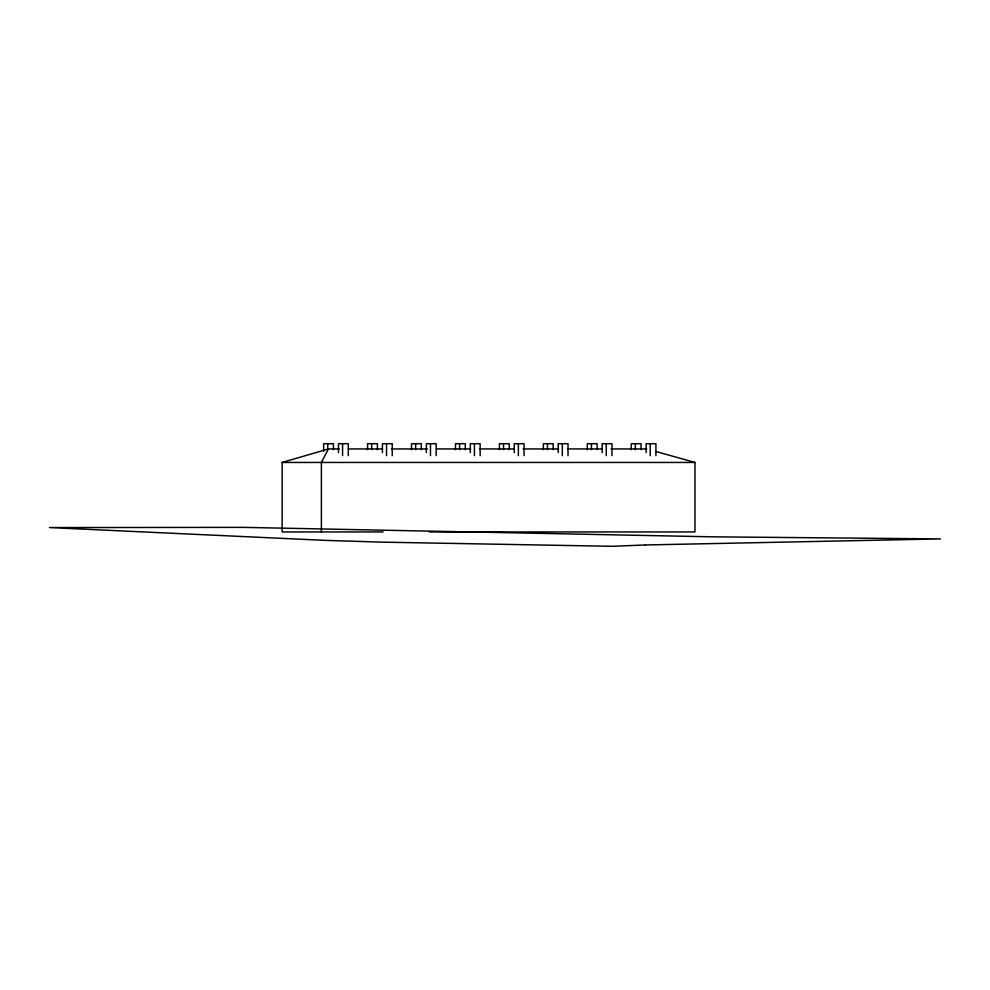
<?xml version="1.0" encoding="UTF-8"?>
<svg xmlns="http://www.w3.org/2000/svg" width="990" height="990" viewBox="0 0 990 990"><rect width="100%" height="100%" fill="white"/><g stroke="black" fill="none" stroke-linecap="round" stroke-linejoin="round"><path stroke-width="1.49" d="M339.236 448.94L328.42 448.94L321.391 462.454L321.391 531.952M383.142 531.952L282.15 531.952L282.15 462.454L328.42 448.94M348.505 448.94L382.499 448.94M391.768 448.94L427.309 448.94M436.578 448.94L470.572 448.94M479.841 448.94L513.835 448.94M523.104 448.94L558.632 448.94M567.913 448.94L601.895 448.94M611.164 448.94L646.705 448.94M282.15 462.454L694.968 462.454L694.968 531.952L429.45 531.952M656.123 451.576L694.968 462.454M655.924 455.647L655.924 443.693L646.111 443.693L646.111 452.653M650.207 443.693L650.207 455.647M641.062 449.67L641.062 443.693L631.261 443.693L631.261 449.67M635.357 443.693L635.357 449.67M611.968 455.647L611.968 443.693L602.155 443.693L602.155 452.653M606.264 443.693L606.264 455.647M597.119 449.67L597.119 443.693L587.305 443.693L587.305 449.67M591.414 443.693L591.414 449.67M568.025 455.647L568.025 443.693L558.212 443.693L558.212 452.653M562.32 443.693L562.32 455.647M553.175 449.67L553.175 443.693L543.361 443.693L543.361 449.67M547.458 443.693L547.458 449.67M524.081 455.647L524.081 443.693L514.268 443.693L514.268 452.653M518.364 443.693L518.364 455.647M509.231 449.67L509.231 443.693L499.418 443.693L499.418 449.67M503.514 443.693L503.514 449.67M480.138 455.647L480.138 443.693L470.324 443.693L470.324 452.653M474.42 443.693L474.42 455.647M465.288 449.67L465.288 443.693L455.474 443.693L455.474 449.67M459.57 443.693L459.57 449.67M436.182 455.647L436.182 443.693L426.381 443.693L426.381 452.653M430.477 443.693L430.477 455.647M421.332 449.67L421.332 443.693L411.531 443.693L411.531 449.67M415.627 443.693L415.627 449.67M392.238 455.647L392.238 443.693L382.425 443.693L382.425 452.653M386.533 443.693L386.533 455.647M377.388 449.67L377.388 443.693L367.575 443.693L367.575 449.67M371.683 443.693L371.683 449.67M348.294 455.647L348.294 443.693L338.481 443.693L338.481 452.653M342.577 443.693L342.577 455.647M333.444 449.67L333.444 443.693L323.631 443.693L323.631 451.168M327.727 443.693L327.727 449.67M645.369 544.958L612.327 546.307L382.214 542.149L325.401 540.379L49.5 527.571L243.577 527.373L711.699 536.815L940.5 538.907L645.369 544.958"/></g></svg>
